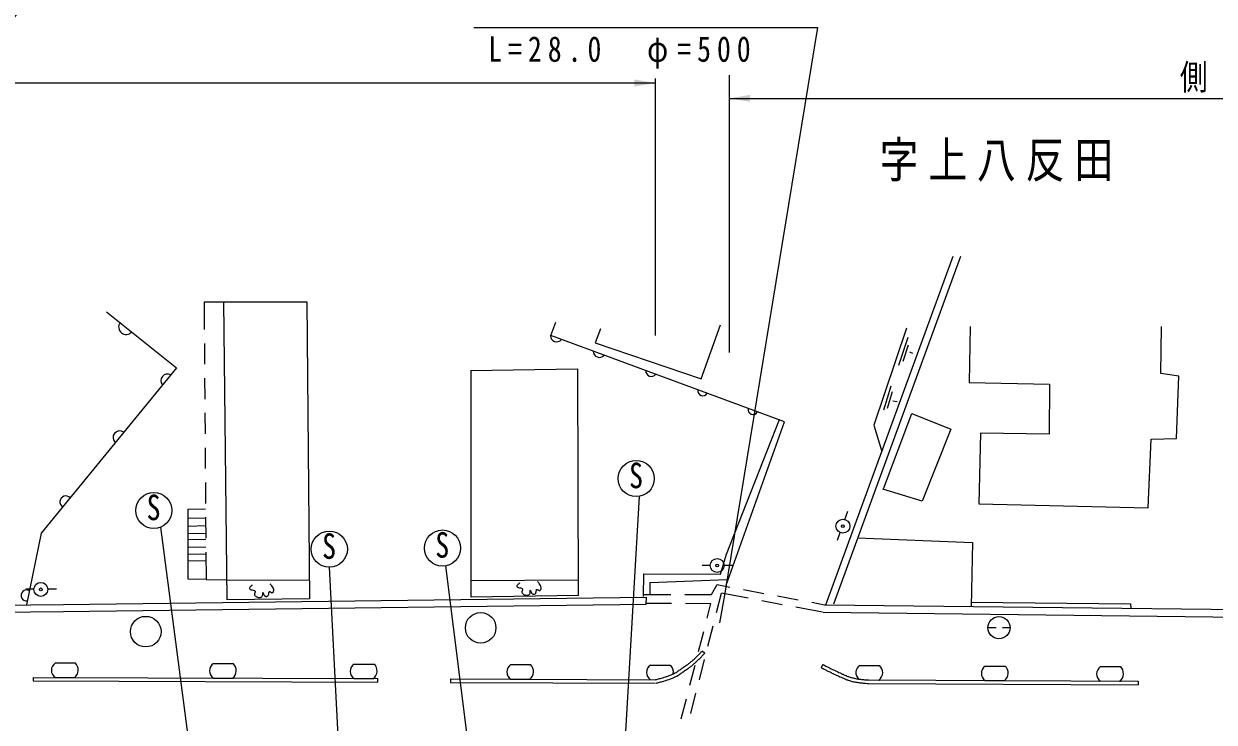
# Model space of a CAD drawing. Units: millimetres, scale not verified. Extents: x 40000 to 680000, y 20000 to 380000.
# Drawn here: x 414950 to 500525, y 280088 to 330304 of the extents above; entities that cross this region are included whole.
import ezdxf
from ezdxf.enums import TextEntityAlignment as Align

# ---------------------------------------------------------------- set-up
doc = ezdxf.new("R2010")
doc.units = ezdxf.units.MM
doc.header["$LTSCALE"] = 1000
for name, color, linetype, lineweight in [('M-BGD', 7, 'Continuous', 25), ('M-BGD-EXST', 7, 'Continuous', 25), ('M-STR-HTXT', 7, 'Continuous', 13), ('M-STR-STRC', 7, 'Continuous', 25)]:
    doc.layers.add(name, color=color, linetype=linetype, lineweight=lineweight)
doc.layers.add('M-BMK-HTXT', color=7, linetype='Continuous')
doc.styles.add('ＭＳ ゴシック', font='')
doc.styles.get('ＭＳ ゴシック').set_extended_font_data('MS Gothic')

msp = doc.modelspace()

# ---------------------------------------------------------------- hatches: boundary and pattern name
at = {"layer": 'M-STR-HTXT'}
for points in [[(458844, 325798), (460344, 326048), (458844, 326298)], [(467156, 325192), (465656, 324942), (467156, 324692)]]:
    msp.add_hatch(color=256, dxfattribs=at).paths.add_polyline_path(points)

# ---------------------------------------------------------------- linework, layer by layer
at = {"layer": 'M-BGD'}
for p, q in [((472618, 288533), (481748, 313603)), ((482297, 313582), (473147, 288587)), ((427906, 310304), (427921, 308325)), ((427906, 310304), (429321, 310304)), ((429565, 288898), (429321, 310304)), ((429321, 310304), (435284, 310304)), ((435284, 310304), (435494, 288970)), ((420895, 309605), (425921, 305576)), ((452828, 307890), (453205, 308846)), ((456412, 308380), (456019, 307361)), ((463653, 304772), (465045, 308649)), ((478394, 308420), (476050, 301440)), ((482977, 308529), (482908, 304514)), ((496694, 305158), (496744, 308548)), ((427929, 307325), (427940, 305825)), ((469646, 301681), (452828, 307890)), ((456019, 307361), (463653, 304772)), ((478495, 307755), (477823, 305742)), ((478174, 306053), (478545, 307215)), ((478615, 306714), (478845, 306634)), ((425921, 305576), (416201, 293679)), ((427948, 304825), (427959, 303325)), ((447063, 305379), (454750, 305499)), ((447121, 289090), (447118, 305346)), ((454750, 305499), (454809, 289206)), ((497990, 304958), (496694, 305158)), ((497816, 300497), (497990, 304958)), ((476764, 302547), (477305, 304281)), ((477034, 302672), (477406, 303856)), ((482908, 304514), (488689, 304392)), ((488689, 304392), (488654, 300799)), ((477416, 303204), (477745, 303136)), ((427967, 302325), (427978, 300825)), ((476743, 296863), (478799, 302296)), ((478799, 302296), (481599, 301166)), ((465444, 289935), (469646, 301681)), ((465460, 292167), (469274, 301852)), ((476050, 301440), (476620, 299546)), ((481599, 301166), (479533, 295977)), ((483719, 300874), (483615, 295788)), ((488654, 300799), (483719, 300874)), ((495772, 295512), (495996, 300447)), ((495996, 300447), (497816, 300497)), ((427986, 299825), (427997, 298325)), ((428005, 297325), (428016, 295825)), ((479533, 295977), (476709, 296842)), ((426776, 295401), (428019, 295429)), ((426776, 290381), (426776, 295401)), ((473980, 294664), (474197, 295261)), ((483615, 295788), (495772, 295512)), ((426776, 294765), (428024, 294793)), ((428023, 294825), (428035, 293325)), ((416201, 293679), (415136, 288519)), ((426776, 294193), (428028, 294222)), ((426776, 293659), (428032, 293688)), ((473438, 293176), (473638, 293726)), ((426776, 293220), (428035, 293249)), ((426776, 292680), (428039, 292709)), ((474888, 293343), (483161, 293002)), ((483161, 293002), (483063, 288416)), ((426776, 292163), (428043, 292192)), ((428042, 292325), (428057, 290346)), ((465026, 290739), (465460, 292167)), ((426776, 291687), (428047, 291717)), ((463706, 291389), (464290, 291389)), ((465289, 291389), (465924, 291389)), ((428057, 290346), (426776, 290381)), ((428057, 290346), (429549, 290336)), ((429549, 290336), (435481, 290294)), ((447121, 290270), (454805, 290332)), ((459492, 289126), (459534, 290761)), ((459534, 290761), (465026, 290739)), ((459967, 289261), (459981, 290137)), ((459981, 290137), (465513, 290357)), ((415093, 289666), (415678, 289666)), ((416676, 289666), (417311, 289666)), ((459539, 289260), (461465, 289263)), ((462465, 289264), (464391, 289266)), ((464391, 289266), (464783, 289978)), ((464748, 287983), (465099, 289364)), ((464783, 289978), (465699, 289807)), ((467015, 289002), (465099, 289364)), ((466682, 289624), (468156, 289350)), ((397237, 288287), (417791, 288554)), ((417791, 288554), (459695, 289083)), ((417797, 288054), (459702, 288583)), ((435494, 288970), (429565, 288898)), ((454809, 289206), (447121, 289090)), ((459702, 288583), (459724, 289083)), ((459705, 288656), (461514, 288645)), ((462514, 288640), (464324, 288629)), ((464324, 288629), (464050, 287563)), ((465327, 289219), (464956, 287238)), ((469472, 288538), (467998, 288817)), ((469140, 289167), (470614, 288892)), ((471597, 288709), (472513, 288539)), ((472540, 288534), (541108, 287765)), ((483070, 288720), (494516, 288599)), ((494516, 288599), (494539, 288287)), ((397233, 287787), (417797, 288054)), ((472371, 287991), (470455, 288353)), ((472408, 288001), (541983, 287161)), ((464133, 285560), (464502, 287014)), ((484254, 286901), (484842, 286901)), ((485304, 286901), (485853, 286901)), ((463802, 286594), (463429, 285141)), ((463713, 285209), (463897, 285040)), ((417216, 284347), (418636, 284347)), ((428584, 284304), (430004, 284304)), ((438703, 284267), (440123, 284267)), ((449953, 284225), (451372, 284225)), ((460008, 284189), (461427, 284189)), ((463181, 284172), (462809, 282719)), ((463517, 283137), (463886, 284591)), ((472389, 284235), (472275, 284013)), ((475051, 284168), (476471, 284168)), ((484072, 284124), (485491, 284124)), ((415619, 283311), (415618, 283061)), ((415619, 283311), (440365, 283219)), ((417216, 283300), (418636, 283300)), ((428584, 283258), (430004, 283258)), ((492358, 284084), (493778, 284084)), ((415618, 283061), (440365, 282969)), ((438703, 283220), (440123, 283220)), ((440365, 283219), (440365, 282969)), ((445618, 283200), (460342, 283145)), ((445618, 283200), (445618, 282950)), ((445618, 282950), (460341, 282895)), ((449953, 283178), (451372, 283178)), ((475664, 282875), (495054, 282781)), ((475665, 283125), (495055, 283031)), ((476419, 283121), (476471, 283121)), ((484072, 283077), (485491, 283077)), ((493726, 283037), (493778, 283037)), ((495055, 283031), (495054, 282781)), ((462560, 281751), (462188, 280297)), ((462901, 280714), (463271, 282168))]:
    msp.add_line(p, q, dxfattribs=at)
for centre, radius in [((410718, 334316), 5000), ((473835, 294185), 500), ((473835, 294185), 100), ((464790, 291361), 500), ((464790, 291361), 100), ((416177, 289638), 500), ((416177, 289638), 100), ((485053, 286884), 800)]:
    msp.add_circle(centre, radius, dxfattribs=at)
for centre, radius, start, end in [((422302, 308501), 535, 143.25766, 319.30732), ((453250, 307884), 445, 180.64768, 321.37133), ((456326, 306760), 439, 179.91679, 319.55603), ((425286, 304647), 477, 62.34841, 219.14896), ((460066, 305360), 406, 178.91853, 320.55429), ((463762, 303921), 366, 169.67626, 329.79655), ((467372, 302553), 350, 164.70992, 330.76742), ((421840, 300554), 478, 52.81067, 228.6867), ((417976, 295922), 432, 44.79936, 236.69802), ((415145, 289201), 396, 59.25471, 277.41652), ((417551, 283823), 621, 122.59472, 237.40528), ((418187, 283844), 674, 306.14011, 48.17035), ((428918, 283781), 621, 122.59472, 237.40528), ((429554, 283802), 674, 306.14011, 48.17035), ((439038, 283743), 621, 122.59472, 237.40528), ((439673, 283765), 674, 306.14011, 48.17035), ((450287, 283702), 621, 122.59472, 237.40528), ((450923, 283723), 674, 306.14011, 48.17035), ((460342, 283666), 621, 122.59472, 237.40528), ((460978, 283687), 674, 349.37674, 48.17035), ((475385, 283644), 621, 122.59472, 227.33595), ((476021, 283665), 674, 306.14011, 48.17035), ((484406, 283601), 621, 122.59472, 237.40528), ((485042, 283622), 674, 306.14011, 48.17035), ((492692, 283561), 621, 122.59472, 236.27806), ((493328, 283582), 674, 306.14011, 48.17035)]:
    msp.add_arc(centre, radius, start, end, dxfattribs=at)
for points, knots in [([(450592, 290106), (450585, 290101), (450566, 290085), (450560, 290079), (450546, 290066), (450505, 290027), (450492, 290013), (450477, 289998), (450434, 289949), (450422, 289931), (450413, 289918), (450386, 289873), (450389, 289857), (450392, 289839), (450431, 289799), (450447, 289791), (450472, 289779), (450556, 289764), (450583, 289757), (450612, 289751), (450699, 289736), (450726, 289725), (450745, 289718), (450794, 289681), (450806, 289665), (450811, 289659), (450807, 289633), (450806, 289625), (450804, 289615), (450794, 289587), (450791, 289577), (450787, 289567), (450775, 289536), (450772, 289526), (450769, 289516), (450760, 289485), (450760, 289474), (450759, 289459), (450764, 289411), (450770, 289397), (450776, 289382), (450803, 289341), (450814, 289330), (450826, 289317), (450868, 289285), (450883, 289275), (450899, 289266), (450950, 289242), (450968, 289236), (450991, 289229), (451061, 289215), (451084, 289213), (451107, 289212), (451174, 289217), (451196, 289223), (451216, 289229), (451273, 289258), (451288, 289272), (451304, 289287), (451336, 289344), (451345, 289364), (451350, 289376), (451356, 289416), (451357, 289429), (451359, 289442), (451360, 289482), (451361, 289495), (451361, 289505), (451361, 289537), (451361, 289547), (451361, 289552), (451357, 289572), (451362, 289573), (451368, 289573), (451373, 289554), (451375, 289549), (451381, 289535), (451396, 289492), (451403, 289478), (451411, 289460), (451436, 289407), (451446, 289390), (451457, 289374), (451493, 289330), (451507, 289318), (451518, 289309), (451558, 289290), (451572, 289287), (451585, 289284), (451627, 289284), (451640, 289287), (451654, 289289), (451692, 289305), (451703, 289313), (451715, 289321), (451744, 289352), (451751, 289364), (451760, 289379), (451775, 289429), (451780, 289445), (451784, 289463), (451789, 289515), (451792, 289533), (451794, 289547), (451799, 289590), (451804, 289604), (451807, 289612), (451824, 289634), (451832, 289636), (451840, 289639), (451865, 289629), (451872, 289626), (451883, 289621), (451914, 289603), (451924, 289597), (451936, 289591), (451969, 289572), (451981, 289568), (451991, 289564), (452024, 289555), (452035, 289555), (452045, 289556), (452073, 289567), (452081, 289573), (452090, 289580), (452109, 289608), (452114, 289618), (452120, 289630), (452132, 289668), (452135, 289681), (452137, 289695), (452142, 289738), (452139, 289752), (452134, 289786), (452108, 289884), (452094, 289915), (452080, 289946), (452025, 290029), (452005, 290056), (451989, 290077), (451936, 290136), (451918, 290155), (451910, 290163), (451887, 290186), (451878, 290193)], [0, 0, 0, 0, 1, 1, 1, 2, 2, 2, 3, 3, 3, 4, 4, 4, 5, 5, 5, 6, 6, 6, 7, 7, 7, 8, 8, 8, 9, 9, 9, 10, 10, 10, 11, 11, 11, 12, 12, 12, 13, 13, 13, 14, 14, 14, 15, 15, 15, 16, 16, 16, 17, 17, 17, 18, 18, 18, 19, 19, 19, 20, 20, 20, 21, 21, 21, 22, 22, 22, 23, 23, 23, 24, 24, 24, 25, 25, 25, 26, 26, 26, 27, 27, 27, 28, 28, 28, 29, 29, 29, 30, 30, 30, 31, 31, 31, 32, 32, 32, 33, 33, 33, 34, 34, 34, 35, 35, 35, 36, 36, 36, 37, 37, 37, 38, 38, 38, 39, 39, 39, 40, 40, 40, 41, 41, 41, 42, 42, 42, 43, 43, 43, 44, 44, 44, 45, 45, 45, 46, 46, 46, 47, 47, 47, 48, 48, 48, 48]), ([(431366, 289947), (431360, 289942), (431341, 289926), (431335, 289920), (431321, 289907), (431279, 289868), (431266, 289855), (431251, 289839), (431208, 289791), (431197, 289773), (431188, 289759), (431160, 289714), (431163, 289698), (431166, 289681), (431206, 289641), (431221, 289633), (431246, 289620), (431330, 289605), (431358, 289599), (431386, 289592), (431474, 289578), (431501, 289567), (431519, 289559), (431568, 289522), (431581, 289507), (431586, 289500), (431582, 289474), (431580, 289466), (431579, 289456), (431569, 289428), (431565, 289419), (431562, 289408), (431550, 289378), (431547, 289367), (431544, 289357), (431534, 289326), (431534, 289315), (431534, 289300), (431539, 289253), (431545, 289238), (431550, 289223), (431578, 289183), (431589, 289171), (431601, 289158), (431643, 289126), (431658, 289117), (431674, 289107), (431725, 289083), (431743, 289078), (431765, 289071), (431835, 289056), (431859, 289055), (431881, 289053), (431949, 289058), (431970, 289065), (431990, 289070), (432047, 289099), (432062, 289113), (432078, 289128), (432111, 289185), (432120, 289205), (432125, 289218), (432130, 289258), (432132, 289271), (432133, 289284), (432135, 289323), (432135, 289336), (432136, 289347), (432135, 289378), (432135, 289389), (432135, 289394), (432132, 289413), (432137, 289414), (432142, 289415), (432148, 289395), (432150, 289390), (432156, 289376), (432171, 289333), (432177, 289319), (432185, 289301), (432210, 289248), (432221, 289232), (432231, 289216), (432267, 289171), (432282, 289159), (432293, 289150), (432333, 289132), (432346, 289128), (432360, 289125), (432402, 289125), (432415, 289128), (432428, 289131), (432467, 289147), (432478, 289155), (432489, 289163), (432518, 289193), (432525, 289205), (432534, 289220), (432550, 289270), (432554, 289287), (432558, 289304), (432564, 289357), (432566, 289374), (432569, 289388), (432573, 289432), (432578, 289445), (432582, 289453), (432598, 289475), (432607, 289478), (432614, 289480), (432639, 289471), (432647, 289467), (432658, 289463), (432688, 289444), (432699, 289439), (432710, 289433), (432744, 289414), (432755, 289409), (432766, 289405), (432798, 289396), (432809, 289397), (432819, 289397), (432848, 289409), (432855, 289415), (432864, 289422), (432884, 289450), (432889, 289460), (432895, 289471), (432907, 289509), (432909, 289522), (432912, 289536), (432916, 289580), (432914, 289594), (432908, 289627), (432882, 289726), (432868, 289756), (432855, 289787), (432799, 289871), (432779, 289897), (432764, 289919), (432710, 289977), (432692, 289997), (432685, 290005), (432661, 290027), (432653, 290034)], [0, 0, 0, 0, 1, 1, 1, 2, 2, 2, 3, 3, 3, 4, 4, 4, 5, 5, 5, 6, 6, 6, 7, 7, 7, 8, 8, 8, 9, 9, 9, 10, 10, 10, 11, 11, 11, 12, 12, 12, 13, 13, 13, 14, 14, 14, 15, 15, 15, 16, 16, 16, 17, 17, 17, 18, 18, 18, 19, 19, 19, 20, 20, 20, 21, 21, 21, 22, 22, 22, 23, 23, 23, 24, 24, 24, 25, 25, 25, 26, 26, 26, 27, 27, 27, 28, 28, 28, 29, 29, 29, 30, 30, 30, 31, 31, 31, 32, 32, 32, 33, 33, 33, 34, 34, 34, 35, 35, 35, 36, 36, 36, 37, 37, 37, 38, 38, 38, 39, 39, 39, 40, 40, 40, 41, 41, 41, 42, 42, 42, 43, 43, 43, 44, 44, 44, 45, 45, 45, 46, 46, 46, 47, 47, 47, 48, 48, 48, 48]), ([(460342, 283145), (460363, 283150), (460427, 283165), (460449, 283170), (460502, 283183), (460664, 283224), (460717, 283239), (460788, 283258), (460999, 283318), (461069, 283341), (461141, 283364), (461356, 283438), (461427, 283466), (461487, 283490), (461664, 283572), (461722, 283602), (461772, 283628), (461918, 283715), (461966, 283746), (462010, 283773), (462136, 283862), (462178, 283891), (462218, 283919), (462337, 284006), (462377, 284034), (462406, 284054), (462494, 284115), (462524, 284136), (462555, 284157), (462648, 284222), (462678, 284244), (462711, 284268), (462811, 284343), (462844, 284369), (462881, 284398), (462990, 284489), (463025, 284521), (463073, 284564), (463215, 284698), (463261, 284743), (463307, 284787), (463440, 284922), (463484, 284967), (463517, 285001), (463616, 285105), (463649, 285140), (463662, 285154), (463700, 285195), (463713, 285209)], [0, 0, 0, 0, 1, 1, 1, 2, 2, 2, 3, 3, 3, 4, 4, 4, 5, 5, 5, 6, 6, 6, 7, 7, 7, 8, 8, 8, 9, 9, 9, 10, 10, 10, 11, 11, 11, 12, 12, 12, 13, 13, 13, 14, 14, 14, 15, 15, 15, 16, 16, 16, 16]), ([(460397, 282901), (460419, 282906), (460485, 282922), (460507, 282927), (460563, 282941), (460729, 282983), (460785, 282998), (460858, 283019), (461077, 283081), (461149, 283104), (461224, 283128), (461447, 283205), (461520, 283234), (461583, 283259), (461770, 283345), (461831, 283377), (461884, 283404), (462038, 283495), (462089, 283527), (462134, 283556), (462268, 283649), (462312, 283680), (462354, 283709), (462479, 283800), (462521, 283829), (462551, 283851), (462643, 283914), (462673, 283935), (462705, 283957), (462801, 284024), (462832, 284047), (462867, 284072), (462970, 284149), (463003, 284176), (463042, 284207), (463154, 284301), (463191, 284334), (463241, 284378), (463386, 284516), (463434, 284562), (463480, 284607), (463616, 284745), (463662, 284792), (463696, 284827), (463797, 284933), (463831, 284969), (463844, 284983), (463884, 285026), (463897, 285040)], [0, 0, 0, 0, 1, 1, 1, 2, 2, 2, 3, 3, 3, 4, 4, 4, 5, 5, 5, 6, 6, 6, 7, 7, 7, 8, 8, 8, 9, 9, 9, 10, 10, 10, 11, 11, 11, 12, 12, 12, 13, 13, 13, 14, 14, 14, 15, 15, 15, 16, 16, 16, 16]), ([(472389, 284235), (472401, 284229), (472439, 284209), (472451, 284203), (472483, 284187), (472578, 284138), (472609, 284122), (472652, 284101), (472779, 284037), (472821, 284015), (472866, 283993), (472999, 283926), (473044, 283905), (473089, 283883), (473224, 283817), (473270, 283796), (473308, 283777), (473425, 283723), (473464, 283705), (473499, 283689), (473604, 283641), (473639, 283626), (473672, 283611), (473771, 283566), (473803, 283551), (473845, 283532), (473970, 283474), (474012, 283456), (474057, 283437), (474192, 283381), (474238, 283365), (474289, 283346), (474444, 283296), (474497, 283282), (474558, 283266), (474744, 283226), (474806, 283215), (474865, 283204), (475041, 283181), (475100, 283174), (475157, 283167), (475326, 283151), (475382, 283146), (475424, 283142), (475551, 283133), (475594, 283130), (475610, 283128), (475660, 283125), (475677, 283124)], [0, 0, 0, 0, 1, 1, 1, 2, 2, 2, 3, 3, 3, 4, 4, 4, 5, 5, 5, 6, 6, 6, 7, 7, 7, 8, 8, 8, 9, 9, 9, 10, 10, 10, 11, 11, 11, 12, 12, 12, 13, 13, 13, 14, 14, 14, 15, 15, 15, 16, 16, 16, 16]), ([(472275, 284013), (472287, 284006), (472325, 283987), (472337, 283981), (472369, 283964), (472465, 283915), (472496, 283899), (472539, 283878), (472667, 283813), (472710, 283792), (472754, 283769), (472889, 283702), (472934, 283680), (472979, 283658), (473116, 283592), (473161, 283570), (473201, 283552), (473318, 283497), (473358, 283479), (473393, 283463), (473499, 283415), (473534, 283399), (473567, 283384), (473666, 283339), (473699, 283324), (473744, 283304), (473876, 283243), (473921, 283224), (473968, 283203), (474112, 283144), (474160, 283127), (474215, 283107), (474380, 283054), (474435, 283040), (474500, 283023), (474698, 282980), (474764, 282968), (474825, 282957), (475007, 282933), (475068, 282926), (475127, 282919), (475301, 282902), (475360, 282897), (475403, 282893), (475534, 282883), (475578, 282880), (475595, 282879), (475647, 282876), (475664, 282875)], [0, 0, 0, 0, 1, 1, 1, 2, 2, 2, 3, 3, 3, 4, 4, 4, 5, 5, 5, 6, 6, 6, 7, 7, 7, 8, 8, 8, 9, 9, 9, 10, 10, 10, 11, 11, 11, 12, 12, 12, 13, 13, 13, 14, 14, 14, 15, 15, 15, 16, 16, 16, 16])]:
    msp.add_open_spline(points, degree=3, knots=knots, dxfattribs=at)
at = {"layer": 'M-BGD-EXST'}
for centre in [(423714, 286599), (447793, 286873)]:
    msp.add_circle(centre, 1100, dxfattribs=at)
at = {"layer": 'M-STR-HTXT'}
for p, q in [((447310, 330032), (472006, 330032)), ((472006, 330032), (465327, 289219)), ((233328, 326048), (460344, 326048)), ((460348, 326382), (460348, 307884)), ((465656, 326622), (465656, 306675)), ((465656, 324942), (542415, 324942))]:
    msp.add_line(p, q, dxfattribs=at)
at = {"layer": 'M-STR-STRC'}
for p, q in [((459192, 296324), (457825, 272788)), ((424777, 294101), (427545, 272944)), ((436912, 291227), (437838, 272891)), ((445268, 291328), (447575, 272841))]:
    msp.add_line(p, q, dxfattribs=at)
for centre in [(458977, 297606), (424295, 295308), (436912, 292527), (445047, 292609)]:
    msp.add_circle(centre, 1300, dxfattribs=at)

# ---------------------------------------------------------------- texts
at = {"layer": 'M-BMK-HTXT', "insert": (485216, 318953), "char_height": 2566, "attachment_point": 8, "style": 'ＭＳ ゴシック'}
msp.add_mtext('\\T1.25;\\W0.8;字上八反田', dxfattribs=at)
at = {"layer": 'M-STR-HTXT', "char_height": 1833, "attachment_point": 8, "style": 'ＭＳ ゴシック'}
for s, insert in [('\\T1.43;\\W0.8;L=28.0\u3000φ=500', (457985, 327076)), ('\\T1.37;\\W0.8;側\\~溝\u3000\u3000L=69.1', (508320, 325361))]:
    msp.add_mtext(s, dxfattribs=dict(at, insert=insert))
at = {"layer": 'M-STR-STRC', "style": 'ＭＳ ゴシック', "width": 0.8}
for p in [(458462, 296364), (423780, 294066), (436397, 291284), (444532, 291367)]:
    msp.add_text('S', height=1833, dxfattribs=at).set_placement(p, align=Align.BOTTOM_LEFT)

doc.saveas('drawing.dxf')
